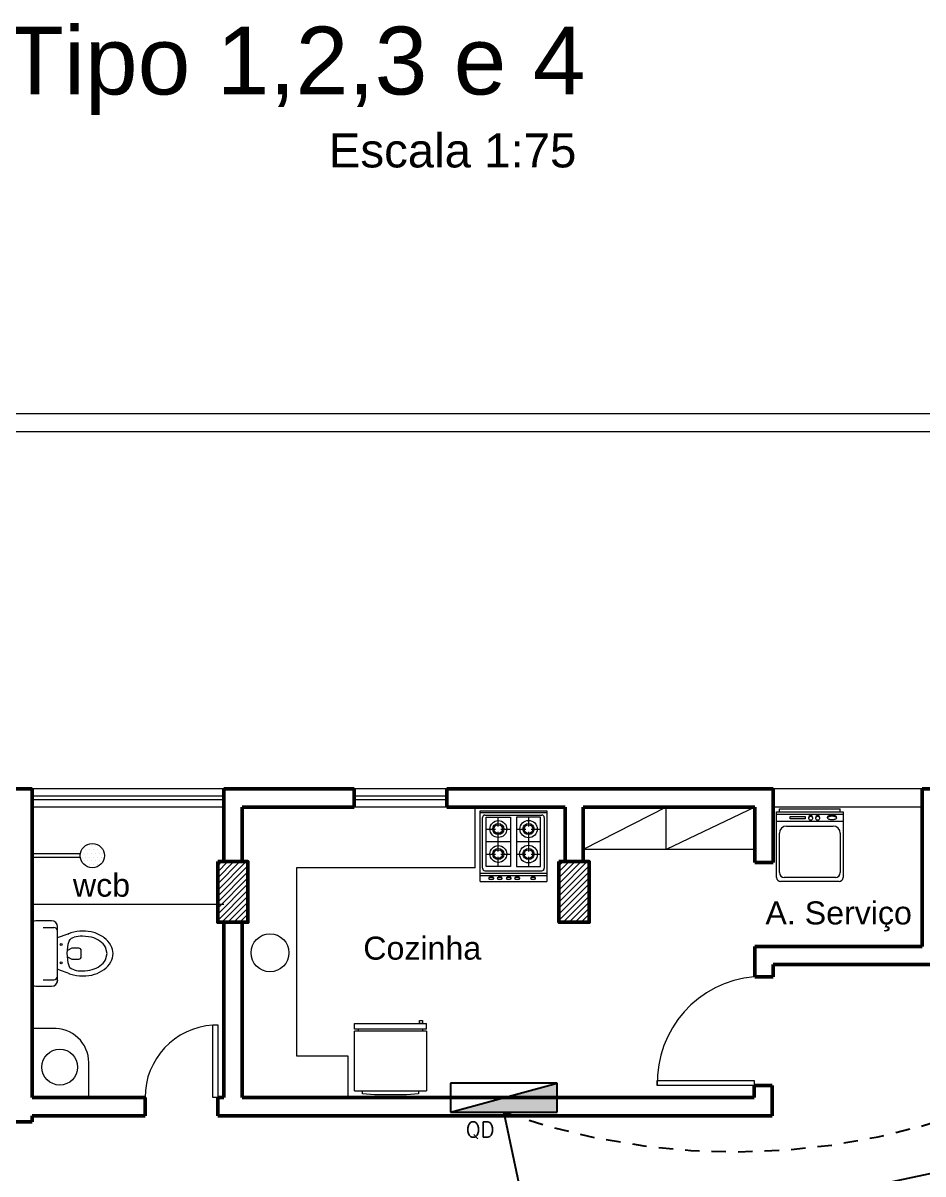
# Model space of a CAD drawing. Header units: millimetres. Extents: x 42 to 552, y 43 to 535.
# Drawn here: x 149.75 to 157.18, y 494.28 to 503.78 of the extents above; entities that cross this region are included whole.
import ezdxf
from ezdxf.enums import TextEntityAlignment as Align

# ---------------------------------------------------------------- set-up
doc = ezdxf.new("R2010")
doc.units = ezdxf.units.MM
doc.header["$LTSCALE"] = 0.75
doc.header["$MEASUREMENT"] = 0
doc.linetypes.add('HIDDEN2', pattern=[4.7625, 3.175, -1.5875])
doc.layers.add('ELETRODUTOS', color=5, linetype='Continuous')
doc.layers.add('Textos', color=144, linetype='Continuous')
for name, color, linetype, lineweight in [('Linhas finas', 7, 'Continuous', 0), ('Paredes', 7, 'Continuous', 50), ('TOMADAS', 1, 'Continuous', 25)]:
    doc.layers.add(name, color=color, linetype=linetype, lineweight=lineweight)
doc.styles.add('ROMANS', font='romans.shx')
doc.styles.get("Standard").update_dxf_attribs({"font": 'arial.ttf'})
doc.dimstyles.get("Standard").update_dxf_attribs({"dimtxt": 1.5, "dimasz": 1.4, "dimexe": 0.18, "dimexo": 0.0625, "dimgap": 0.6, "dimtad": 2, "dimzin": 0, "dimdsep": 46, "dimtxsty": 'Standard', "dimblk": 'OBLIQUE', "dimcen": 0.09, "dimadec": 0, "dimazin": 0, "dimtfac": 1, "dimtofl": 0, "dimtmove": 0, "dimatfit": 3, "dimfxl": 1, "dimtolj": 1, "dimtzin": 0, "dimarcsym": 0})

# ---------------------------------------------------------------- blocks, each defined once
blk = doc.blocks.new('duplex320pl')
for p, q in [((-0.058, -0.1246), (-0.058, -0.6181)), ((-0.058, -0.1246), (0.538, -0.1246)), ((0.538, -0.6181), (0.538, -0.1246)), ((0.538, -0.6181), (-0.058, -0.6181)), ((0.538, -0.6338), (-0.058, -0.6338)), ((-0.058, -0.6338), (-0.058, -0.6799)), ((-0.023, -0.6181), (-0.023, -0.6338)), ((0.503, -0.6338), (0.503, -0.6181)), ((0.538, -0.6338), (0.538, -0.6799)), ((-0.058, -0.6799), (0.538, -0.6799))]:
    blk.add_line(p, q)
blk.add_lwpolyline([(0.4713, -0.1246), (0.4713, -0.1005), (0.3713, -0.0932), (0.1087, -0.0932), (0.0087, -0.1005), (0.0087, -0.1246)])
blk.add_lwpolyline([(0.4797, -0.6799), (0.4797, -0.7042), (0.5039, -0.7042), (0.5039, -0.6799)], close=True)
blk = doc.blocks.new('01bacicp')
at = {"linetype": 'Continuous'}
for p, q in [((-0.2706, -0.0446), (-0.2706, -0.1746)), ((0.2394, -0.0146), (-0.2406, -0.0146)), ((0.2694, -0.1746), (0.2694, -0.0446)), ((-0.2165, -0.1055), (-0.2165, -0.1946)), ((0.2152, -0.1055), (0.2152, -0.1946)), ((-0.2206, -0.2246), (0.2194, -0.2246)), ((-0.0274, -0.3079), (-0.0465, -0.3432)), ((-0.0465, -0.3432), (-0.0464, -0.4002)), ((0.0435, -0.3432), (0.024, -0.3078)), ((0.0435, -0.4002), (0.0435, -0.3432)), ((-0.0264, -0.4202), (0.0235, -0.4202))]:
    blk.add_line(p, q, dxfattribs=at)
for points in [[(-0.1638, -0.3132), (-0.1418, -0.25), (-0.1288, -0.2253), (0.1312, -0.2253), (0.1619, -0.3132), (0.1632, -0.3167)], [(-0.1356, -0.3609), (-0.128, -0.3378), (-0.1171, -0.3267), (-0.1025, -0.3202), (-0.0771, -0.3132), (0.002, -0.3047), (0.0759, -0.3132), (0.1013, -0.3209), (0.1167, -0.3285), (0.1268, -0.3393), (0.1344, -0.3609)]]:
    blk.add_lwpolyline(points, dxfattribs=at)
for points in [[(-0.1638, -0.3132, 0.020611), (-0.1709, -0.3334, 0.074253), (-0.1858, -0.4323, 0.074253), (-0.1712, -0.5312, 0.084945), (-0.132, -0.6096, 0.106299), (-0.0691, -0.6654, 0.128642), (-0.0015, -0.6832, 0.128642)], [(-0.1356, -0.3609, 0.060521), (-0.1441, -0.4304, 0.070874), (-0.1325, -0.5114, 0.082468), (-0.102, -0.5748, 0.106817), (-0.0526, -0.6205), (-0.0006, -0.6347)], [(-0.0015, -0.6832, 0.128642), (0.0662, -0.6656, 0.106299), (0.1293, -0.61, 0.084945), (0.1729, -0.5237, 0.089952), (0.1838, -0.4329, 0.074253), (0.1692, -0.3339, 0.021192), (0.1619, -0.3132, 0.106299)], [(-0.0006, -0.6347), (0.0514, -0.6205, 0.106817), (0.1008, -0.5748, 0.082468), (0.1345, -0.5046), (0.1428, -0.4304, 0.060521), (0.1344, -0.3609, 0.04535)]]:
    blk.add_lwpolyline(points, format="xyb", dxfattribs=at)
for centre in [(-0.0771, -0.2546), (0.0741, -0.2546)]:
    blk.add_circle(centre, 0.00912, dxfattribs=at)
for centre, radius, start, end in [((-0.2406, -0.0446), 0.03, 90, 180), ((0.2394, -0.0446), 0.03, 0, 90), ((-0.2206, -0.1746), 0.05, 180, 270), ((-0.2206, -0.1761), 0.05, 180, 270), ((0.2194, -0.1746), 0.05, 270, 0), ((-0.1865, -0.1946), 0.03, 180, 270), ((0.1852, -0.1946), 0.03, 270, 0), ((-0.0264, -0.4002), 0.02, 180.03692, 270), ((0.0235, -0.4002), 0.02, 270, 0)]:
    blk.add_arc(centre, radius, start, end, dxfattribs=at)
blk = doc.blocks.new('*X22')
at = {"color": 0}
for p, q in [((-52.546875, 39.84375), (-52.546875, 39.84375)), ((-52.53125, 39.8125), (-52.53125, 39.8125)), ((-52.515625, 39.84375), (-52.515625, 39.84375)), ((-52.5, 39.875), (-52.5, 39.875)), ((-52.5, 39.8125), (-52.5, 39.8125)), ((-52.484375, 39.84375), (-52.484375, 39.84375)), ((-52.46875, 39.875), (-52.46875, 39.875)), ((-52.46875, 39.8125), (-52.46875, 39.8125)), ((-52.453125, 39.84375), (-52.453125, 39.84375)), ((-52.4375, 39.875), (-52.4375, 39.875)), ((-52.4375, 39.8125), (-52.4375, 39.8125)), ((-52.421875, 39.84375), (-52.421875, 39.84375)), ((-52.40625, 39.875), (-52.40625, 39.875)), ((-52.40625, 39.8125), (-52.40625, 39.8125)), ((-52.390625, 39.84375), (-52.390625, 39.84375)), ((-52.375, 39.8125), (-52.375, 39.8125)), ((-52.546875, 39.78125), (-52.546875, 39.78125)), ((-52.53125, 39.75), (-52.53125, 39.75)), ((-52.515625, 39.78125), (-52.515625, 39.78125)), ((-52.515625, 39.71875), (-52.515625, 39.71875)), ((-52.5, 39.75), (-52.5, 39.75)), ((-52.484375, 39.78125), (-52.484375, 39.78125)), ((-52.484375, 39.71875), (-52.484375, 39.71875)), ((-52.46875, 39.75), (-52.46875, 39.75)), ((-52.453125, 39.78125), (-52.453125, 39.78125)), ((-52.453125, 39.71875), (-52.453125, 39.71875)), ((-52.4375, 39.75), (-52.4375, 39.75)), ((-52.421875, 39.78125), (-52.421875, 39.78125)), ((-52.421875, 39.71875), (-52.421875, 39.71875)), ((-52.40625, 39.75), (-52.40625, 39.75)), ((-52.390625, 39.78125), (-52.390625, 39.78125)), ((-52.375, 39.75), (-52.375, 39.75))]:
    blk.add_line(p, q, dxfattribs=at)
blk = doc.blocks.new('Chuveiro')
for p, q in [((-0.0008, 0.0181), (-0.4008, 0.0181)), ((-0.0008, -0.0119), (-0.4008, -0.0119))]:
    blk.add_line(p, q)
blk.add_circle((-0.4989, 0.004), 0.1)
blk.add_blockref('*X22', (51.9602, -39.7957))
blk = doc.blocks.new('FOGÃO4')
for p, q in [((-0.0003, -0.0004), (-0.0003, 0.5814)), ((-0.0003, 0.5814), (0.5497, 0.5814)), ((0.5497, 0.5814), (0.5497, -0.0004)), ((-0.0003, 0.5672), (0.5497, 0.5672)), ((0.0197, 0.1074), (0.0197, 0.5272)), ((0.0397, 0.5472), (0.5097, 0.5472)), ((0.0497, 0.1233), (0.0497, 0.5296)), ((0.0497, 0.5296), (0.2497, 0.5296)), ((0.1497, 0.4537), (0.1497, 0.5296)), ((0.2497, 0.5296), (0.2497, 0.1233)), ((0.2997, 0.5296), (0.2997, 0.1233)), ((0.4997, 0.5296), (0.2997, 0.5296)), ((0.3997, 0.5296), (0.3997, 0.4536)), ((0.4997, 0.1233), (0.4997, 0.5296)), ((0.5297, 0.5272), (0.5297, 0.1074)), ((0.0497, 0.4314), (0.1275, 0.4314)), ((0.1497, 0.3256), (0.1497, 0.4091)), ((0.172, 0.4314), (0.2497, 0.4314)), ((0.2997, 0.4314), (0.3782, 0.4314)), ((0.3997, 0.4091), (0.3997, 0.3256)), ((0.4228, 0.4314), (0.4997, 0.4314)), ((0.2497, 0.3256), (0.0497, 0.3256)), ((0.1497, 0.2468), (0.1497, 0.3256)), ((0.4997, 0.3256), (0.2997, 0.3256)), ((0.3997, 0.3256), (0.3997, 0.2467)), ((0.0497, 0.2251), (0.1275, 0.2251)), ((0.1497, 0.1233), (0.1497, 0.2022)), ((0.172, 0.2251), (0.2497, 0.2251)), ((0.2997, 0.2251), (0.3783, 0.2251)), ((0.3997, 0.2022), (0.3997, 0.1233)), ((0.4228, 0.2251), (0.4997, 0.2251)), ((0.2497, 0.1233), (0.0497, 0.1233)), ((0.2997, 0.1233), (0.4997, 0.1233)), ((-0.0003, 0.0674), (0.5497, 0.0674)), ((-0.0003, 0.0474), (0.5497, 0.0474)), ((0.0397, 0.0874), (0.5097, 0.0874)), ((0.0732, 0.0282), (0.0732, 0.0218)), ((0.1102, 0.0285), (0.1102, 0.0224)), ((0.1432, 0.0282), (0.1432, 0.0218)), ((0.1802, 0.0285), (0.1802, 0.0224)), ((0.2179, 0.0282), (0.2179, 0.0218)), ((0.2549, 0.0285), (0.2549, 0.0224)), ((0.2879, 0.0282), (0.2879, 0.0218)), ((0.3249, 0.0285), (0.3249, 0.0224)), ((0.4186, 0.0282), (0.4186, 0.0218)), ((0.4556, 0.0285), (0.4556, 0.0224)), ((-0.0003, -0.0004), (0.5497, -0.0004))]:
    blk.add_line(p, q)
for centre, radius in [((0.1505, 0.4316), 0.0696), ((0.1497, 0.4314), 0.0459), ((0.4, 0.4316), 0.0716), ((0.3997, 0.4314), 0.0459), ((0.1497, 0.4314), 0.0359), ((0.3997, 0.4314), 0.0359), ((0.1505, 0.2257), 0.0695), ((0.3997, 0.2251), 0.0734), ((0.1497, 0.2251), 0.0459), ((0.1497, 0.2251), 0.0359), ((0.3997, 0.2251), 0.0459), ((0.3997, 0.2251), 0.0359)]:
    blk.add_circle(centre, radius)
for centre, start, end in [((0.0397, 0.5272), 90, 180), ((0.5097, 0.5272), 0, 90), ((0.0397, 0.1074), 180, 270), ((0.5097, 0.1074), 270, 0)]:
    blk.add_arc(centre, 0.02, start, end)
for centre in [(0.0917, 0.0283), (0.1617, 0.0283), (0.2364, 0.0283), (0.3064, 0.0283), (0.4371, 0.0283)]:
    blk.add_ellipse(centre, major_axis=(0.0185, 0.0004), ratio=0.532709, start_param=6.247921, end_param=9.427873)
for centre in [(0.0917, 0.0222), (0.1617, 0.0222), (0.2364, 0.0222), (0.3064, 0.0222), (0.4371, 0.0222)]:
    blk.add_ellipse(centre, major_axis=(0.0185, 0.0004), ratio=0.532709)
blk = doc.blocks.new('Mlavar')
for p, q in [((0.0735, 0.6836), (0.5747, 0.6836)), ((0.0735, 0.6575), (0.0735, 0.6836)), ((0.5747, 0.6575), (0.5747, 0.6836)), ((0.0491, 0.1175), (0.0491, 0.6591)), ((0.0491, 0.6591), (0.5991, 0.6591)), ((0.0491, 0.6402), (0.5991, 0.6402)), ((0.0491, 0.5805), (0.5991, 0.5805)), ((0.1613, 0.5999), (0.1613, 0.6201)), ((0.1613, 0.6201), (0.2865, 0.6201)), ((0.2865, 0.5999), (0.1613, 0.5999)), ((0.2865, 0.6201), (0.2865, 0.5999)), ((0.3151, 0.6109), (0.3151, 0.6056)), ((0.3473, 0.6109), (0.3473, 0.6056)), ((0.3729, 0.6109), (0.3729, 0.6056)), ((0.4052, 0.6109), (0.4052, 0.6056)), ((0.4698, 0.6084), (0.4694, 0.6152)), ((0.5459, 0.6084), (0.5455, 0.6152)), ((0.5991, 0.6591), (0.5991, 0.1175)), ((0.0726, 0.1576), (0.0726, 0.4816)), ((0.1321, 0.5411), (0.5161, 0.5411)), ((0.5756, 0.4816), (0.5756, 0.1576)), ((0.5352, 0.1172), (0.113, 0.1172)), ((0.5652, 0.0836), (0.083, 0.0836))]:
    blk.add_line(p, q)
blk.add_lwpolyline([(0.5455, 0.6152, 0.215843), (0.5435, 0.6196, 0.093193), (0.5344, 0.625, 0.049859), (0.523, 0.6279, 0.037392), (0.5075, 0.6291, 0.037392), (0.4919, 0.6279, 0.049859), (0.4805, 0.625, 0.093193), (0.4714, 0.6196, 0.215843), (0.4694, 0.6152)], format="xyb")
blk.add_lwpolyline([(0.5079, 0.5946, 0.037392), (0.5234, 0.5958, 0.049859), (0.5348, 0.5987, 0.093193), (0.5439, 0.6041, 0.215843), (0.5459, 0.6084, 0.215843), (0.5439, 0.6128, 0.093193), (0.5348, 0.6182, 0.049859), (0.5234, 0.6211, 0.037392), (0.5079, 0.6223, 0.037392), (0.4923, 0.6211, 0.049859), (0.4809, 0.6182, 0.093193), (0.4718, 0.6128, 0.215843), (0.4698, 0.6084, 0.215843), (0.4718, 0.6041, 0.093193), (0.4809, 0.5987, 0.049859), (0.4923, 0.5958, 0.037392)], format="xyb", close=True)
for centre in [(0.3312, 0.606), (0.389, 0.606)]:
    blk.add_circle(centre, 0.0161)
for centre, radius, start, end in [((0.3312, 0.6109), 0.0161, 359.92195, 180.07846), ((0.389, 0.6109), 0.0161, 359.92195, 180.07846), ((0.1321, 0.4816), 0.0595, 90, 180), ((0.5161, 0.4816), 0.0595, 0, 90), ((0.083, 0.1175), 0.0339, 180, 270), ((0.113, 0.1576), 0.0404, 180, 270), ((0.5352, 0.1576), 0.0404, 270, 0), ((0.5652, 0.1175), 0.0339, 270, 0)]:
    blk.add_arc(centre, radius, start, end)
blk = doc.blocks.new('A$C72fb05ed')
h = blk.add_hatch(color=1)
h.dxf.hatch_style = 1
h.paths.add_polyline_path([(0, 0.2587), (0.88, 0.2587), (0.88, 0.4987)])
at = {"layer": 'TOMADAS', "linetype": 'Continuous'}
for p, q in [((0.88, 0.4987), (0, 0.4987)), ((0, 0.4987), (0, 0.2587)), ((0, 0.2587), (0.88, 0.4987)), ((0.88, 0.2587), (0.88, 0.4987)), ((0, 0.2587), (0.88, 0.2587))]:
    blk.add_line(p, q, dxfattribs=at)
at = {"layer": 'TOMADAS', "linetype": 'Continuous', "style": 'ROMANS', "flags": 8}
blk.add_attdef('002', text='', height=0.128, dxfattribs=at).set_placement((0.4201, 0.6346), align=Align.MIDDLE_CENTER)
blk.add_attdef('020', text='', height=0.128, dxfattribs=at).set_placement((0.4315, 0.1046), align=Align.MIDDLE_RIGHT)
blk = doc.blocks.new('_Oblique')
at = {"color": 0, "linetype": 'ByBlock', "lineweight": -2}
blk.add_line((-0.5, -0.5), (0.5, 0.5), dxfattribs=at)
blk = doc.blocks.new('*D313')
at = {"color": 0, "lineweight": -2, "transparency": 16777216}
for p, q in [((159.5513, 496.0274), (159.8078, 494.8186)), ((159.805, 494.8318), (153.9729, 493.5944)), ((153.7193, 494.7901), (153.9757, 493.5812))]:
    blk.add_line(p, q, dxfattribs=at)
at = {"layer": 'Defpoints', "color": 0, "transparency": 16777216}
for p in [(159.5503, 496.032), (153.7183, 494.7947), (153.9729, 493.5944)]:
    blk.add_point(p, dxfattribs=at)
at = {"color": 0, "lineweight": -2, "transparency": 16777216, "xscale": 0.105, "yscale": 0.105, "zscale": 0.105}
for p, rotation in [((159.805, 494.8318), 11.97830611777326), ((153.9729, 493.5944), 191.9783061177733)]:
    blk.add_blockref('_Oblique', p, dxfattribs=dict(at, rotation=rotation))
at = {"color": 0, "transparency": 16777216, "insert": (156.9102, 494.1129), "char_height": 0.1125, "attachment_point": 5, "rotation": 11.97831}
blk.add_mtext('\\A1;5.96', dxfattribs=at)

msp = doc.modelspace()

# ---------------------------------------------------------------- hatches: boundary and pattern name
at = {"layer": 'Linhas finas'}
h = msp.add_hatch(dxfattribs=at)
h.set_pattern_fill('JIS_WOOD', color=256, scale=0.05)
h.set_pattern_definition([(45, (-886.71598, -775.294286), (-0.02499999996, 0.02499999996), [])])
h.paths.add_polyline_path([(151.606, 496.862), (151.356, 496.862), (151.356, 496.362), (151.606, 496.362)])
h = msp.add_hatch(dxfattribs=at)
h.set_pattern_fill('JIS_WOOD', color=256, scale=0.05)
h.set_pattern_definition([(45, (-883.898224, -775.294286), (-0.02499999996, 0.02499999996), [])])
h.paths.add_polyline_path([(154.4238, 496.862), (154.1738, 496.862), (154.1738, 496.362), (154.4238, 496.362)])

# ---------------------------------------------------------------- linework, layer by layer
at = {"layer": 'ELETRODUTOS', "linetype": 'HIDDEN2', "ltscale": 0.05}
msp.add_arc((155.6244, 500.1736), 5.7067, 250.48802, 313.4686, dxfattribs=at)
at = {"layer": 'Linhas finas'}
for p, q in [((141.2652, 500.562), (181.3271, 500.562)), ((141.2652, 500.412), (181.1771, 500.412)), ((151.4071, 497.462), (149.8238, 497.462)), ((153.2486, 497.462), (152.482, 497.462)), ((157.1738, 497.462), (155.9424, 497.462)), ((151.4071, 497.402), (149.8238, 497.402)), ((151.4071, 497.372), (149.8238, 497.372)), ((153.2486, 497.402), (152.482, 497.402)), ((153.2486, 497.372), (152.482, 497.372)), ((151.4071, 497.312), (149.8238, 497.312)), ((153.2486, 497.312), (152.482, 497.312)), ((153.4828, 496.812), (153.4828, 497.312)), ((155.0579, 497.312), (154.3738, 496.9614)), ((155.0579, 496.9614), (155.0579, 497.312)), ((155.7924, 497.312), (155.0579, 496.9614)), ((157.1738, 497.312), (155.9424, 497.312)), ((155.7924, 496.9614), (154.3738, 496.9614)), ((153.4828, 496.812), (152.006, 496.812)), ((152.006, 496.812), (152.006, 496.812)), ((152.006, 496.812), (152.006, 495.2598)), ((149.8238, 496.512), (151.4071, 496.512)), ((152.006, 495.2598), (152.4305, 495.2598)), ((152.4305, 495.2598), (152.4305, 494.9147))]:
    msp.add_line(p, q, dxfattribs=at)
msp.add_lwpolyline([(149.8238, 494.9147), (150.2922, 494.9147), (150.2922, 495.2036, 0.42633), (149.9922, 495.4863), (149.8238, 495.4863)], format="xyb", close=True, dxfattribs=at)
for points in [[(151.316, 494.9147), (151.316, 495.5147), (151.356, 495.5147), (151.356, 494.9147)], [(155.7855, 495.0147), (154.9855, 495.0147), (154.9855, 495.0547), (155.7855, 495.0547)]]:
    msp.add_lwpolyline(points, close=True, dxfattribs=at)
for centre, radius in [((151.788, 496.1101), 0.1568), ((150.0517, 495.1661), 0.1479)]:
    msp.add_circle(centre, radius, dxfattribs=at)
for centre, radius, start, end in [((155.861, 495.0394), 0.8758, 94.94286, 181.6207), ((151.356, 494.9147), 0.6, 93.81407, 180)]:
    msp.add_arc(centre, radius, start, end, dxfattribs=at)
at = {"layer": 'Paredes'}
for p, q in [((149.6738, 497.462), (149.8238, 497.462)), ((149.8238, 497.462), (149.8238, 494.9147)), ((151.4071, 497.462), (152.482, 497.462)), ((151.4071, 497.462), (151.4071, 496.862)), ((152.482, 497.312), (152.482, 497.462)), ((153.2486, 497.462), (155.9424, 497.462)), ((153.2486, 497.312), (153.2486, 497.462)), ((155.9424, 496.8547), (155.9424, 497.462)), ((157.1738, 497.462), (157.8545, 497.462)), ((157.1738, 496.162), (157.1738, 497.462)), ((152.482, 497.312), (151.5571, 497.312)), ((151.5571, 496.862), (151.5571, 497.312)), ((154.2238, 497.312), (153.2486, 497.312)), ((154.2238, 496.862), (154.2238, 497.312)), ((155.7924, 497.312), (154.3738, 497.312)), ((154.3738, 496.862), (154.3738, 497.312)), ((155.7924, 496.8547), (155.7924, 497.312)), ((155.9424, 496.8547), (155.7924, 496.8547)), ((151.4071, 496.362), (151.4071, 494.9147)), ((151.5571, 494.9147), (151.5571, 496.362)), ((155.7924, 496.162), (157.1738, 496.162)), ((155.7924, 495.912), (155.7924, 496.162)), ((158.519, 496.012), (155.9424, 496.012)), ((155.9424, 495.912), (155.9424, 496.012)), ((155.7924, 495.912), (155.9424, 495.912)), ((155.9355, 495.0147), (155.7855, 495.0147)), ((155.7855, 495.0147), (155.7855, 494.9147)), ((155.9355, 494.7647), (155.9355, 495.0147)), ((150.756, 494.9147), (149.8238, 494.9147)), ((150.756, 494.9147), (150.756, 494.7647)), ((151.4071, 494.9147), (151.3571, 494.9147)), ((151.3571, 494.9147), (151.3571, 494.7647)), ((155.7855, 494.9147), (151.5571, 494.9147)), ((149.8238, 494.7147), (149.6738, 494.7147)), ((150.756, 494.7647), (149.8238, 494.7647)), ((149.8238, 494.7647), (149.8238, 494.7147)), ((155.9355, 494.7647), (151.3571, 494.7647))]:
    msp.add_line(p, q, dxfattribs=at)
for points in [[(151.356, 496.862), (151.606, 496.862), (151.606, 496.362), (151.356, 496.362)], [(154.1738, 496.862), (154.4238, 496.862), (154.4238, 496.362), (154.1738, 496.362)]]:
    msp.add_lwpolyline(points, close=True, dxfattribs=at)

# ---------------------------------------------------------------- block references
ref = msp.add_blockref('A$C72fb05ed', (153.2783, 494.5359))
ref.add_attrib('020', 'QD', dxfattribs={"layer": 'TOMADAS', "linetype": 'Continuous', "height": 0.128, "style": 'ROMANS', "flags": 8}).set_placement((153.641, 494.651), align=Align.MIDDLE_RIGHT)
at = {"layer": 'Linhas finas'}
for name, p in [('FOGÃO4', (153.5229, 496.6996)), ('Mlavar', (155.9209, 496.6145))]:
    msp.add_blockref(name, p, dxfattribs=at)
for name, p, rotation in [('Chuveiro', (149.8221, 496.9163), 180), ('01bacicp', (149.8092, 496.1042), 90.00000000000001)]:
    msp.add_blockref(name, p, dxfattribs=dict(at, rotation=rotation))
at = {"layer": 'Linhas finas', "xscale": -1, "rotation": 180}
msp.add_blockref('duplex320pl', (152.5431, 494.8457), dxfattribs=at)

# ---------------------------------------------------------------- texts
at = {"layer": 'Textos'}
for s, height, p in [('Planta Baixa  Pav. Tipo 1,2,3 e 4', 0.56, (142.9994, 503.1936)), ('Escala 1:75', 0.28, (152.2739, 502.5916))]:
    msp.add_text(s, height=height, dxfattribs=at).set_placement(p)
for s, p in [('wcb', (150.3968, 496.5731)), ('A. Serviço', (156.4831, 496.3441)), ('Cozinha', (153.0452, 496.0533))]:
    msp.add_text(s, height=0.19, dxfattribs=at).set_placement(p, align=Align.CENTER)

# ---------------------------------------------------------------- dimensions: what is measured, and where the dimension line sits
dim = msp.add_aligned_dim(p1=(159.5503, 496.032), p2=(153.7183, 494.7947), distance=1.2269, dimstyle='Standard', override={"dimscale": 0.075})
dim.commit()
dim.dimension.update_dxf_attribs({"geometry": '*D313', "text_midpoint": (156.9102, 494.1129)})

doc.saveas('drawing.dxf')
